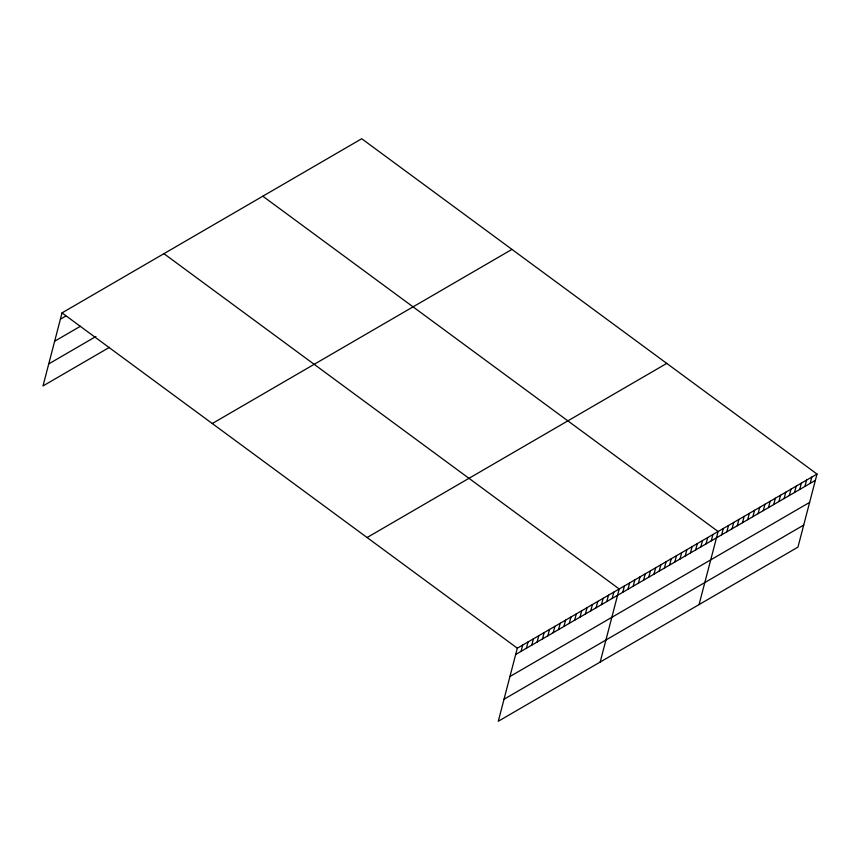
<?xml version="1.0" encoding="UTF-8"?>
<svg xmlns="http://www.w3.org/2000/svg" width="860" height="860" viewBox="0 0 860 860"><rect width="100%" height="100%" fill="white"/><g stroke="black" fill="none" stroke-linecap="round" stroke-linejoin="round"><path stroke-width="1.29" d="M817 474.053L517.322 648.182L498.284 721.26L797.962 547.121L817 474.053L361.716 138.739L62.038 312.879L43 385.946L109.499 347.311M521.042 651.385L522.687 645.064M526.395 648.279L528.051 641.947M531.76 645.161L533.415 638.84M537.124 642.044L538.769 635.723M542.488 638.926L544.133 632.605M547.852 635.809L549.497 629.488M553.216 632.691L554.861 626.37M558.581 629.574L560.226 623.253M563.934 626.456L565.59 620.135M569.298 623.35L570.943 617.029M574.663 620.232L576.308 613.911M580.027 617.114L581.672 610.793M585.391 613.997L587.036 607.676M590.755 610.88L592.4 604.558M596.12 607.762L597.764 601.441M601.473 604.644L603.129 598.323M606.837 601.527L608.482 595.206M612.202 598.42L613.846 592.099M600.183 662.049L619.211 588.982L163.927 253.668M622.769 592.271L624.414 585.95M627.972 589.25L629.628 582.929M633.186 586.23L634.83 579.909M638.389 583.198L640.034 576.877M643.592 580.178L645.236 573.856M648.795 577.157L650.439 570.836M653.998 574.125L655.642 567.804M659.201 571.104L660.856 564.784M664.414 568.084L666.059 561.763M669.617 565.052L671.262 558.731M674.821 562.032L676.465 555.711M680.024 559.011L681.668 552.69M685.226 555.979L686.871 549.658M690.429 552.958L692.085 546.637M695.643 549.938L697.288 543.617M700.846 546.906L702.491 540.585M706.049 543.885L707.694 537.564M711.252 540.865L712.897 534.533M699.072 604.591L718.111 531.512L262.816 196.209M721.669 534.812L723.314 528.491M726.872 531.792L728.517 525.46M732.075 528.76L733.72 522.439M737.278 525.74L738.923 519.418M742.481 522.708L744.126 516.387M747.684 519.687L749.339 513.366M752.898 516.666L754.542 510.346M758.101 513.635L759.745 507.314M763.304 510.614L764.948 504.293M768.507 507.594L770.151 501.272M773.71 504.562L775.365 498.241M778.923 501.541L780.568 495.22M784.126 498.52L785.771 492.2M789.329 495.489L790.974 489.168M794.533 492.468L796.177 486.147M799.736 489.447L801.38 483.127M804.938 486.416L806.594 480.095M810.152 483.395L811.797 477.074M60.383 319.2L65.747 316.082M54.653 341.226L80.388 326.273M48.741 363.92L95.933 336.496M212.28 423.529L511.958 249.389M367.08 537.532L666.758 363.393M515.678 654.503L815.355 480.375M509.937 676.53L809.615 502.401M504.024 699.234L803.702 525.094M62.038 312.879L517.322 648.182"/></g></svg>
